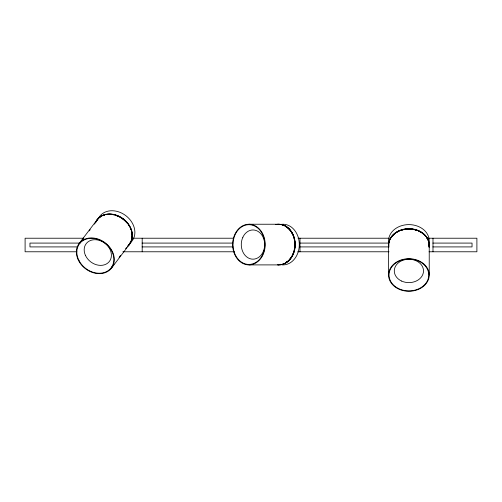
<?xml version="1.0" encoding="UTF-8"?>
<svg xmlns="http://www.w3.org/2000/svg" width="502" height="502" viewBox="0 0 502 502"><rect width="100%" height="100%" fill="white"/><g stroke="black" fill="none" stroke-linecap="round" stroke-linejoin="round"><path stroke-width="0.75" d="M79.134 243.495L97.118 219.769M81.826 240.703L83.683 238.243M89.268 230.876L90.197 229.652M94.382 224.124L96.246 221.671M111.651 267.171L113.979 264.096M119.093 257.344L120.493 255.505M125.607 248.747L126.535 247.524M111.544 268.055L129.522 244.33M248.917 224.237L278.692 224.237M83.928 238.224L25.1 238.224L25.1 251.778L76.869 251.778M132.923 238.224L233.744 238.224M298.062 238.224L389.05 238.224M428.269 238.224L476.9 238.224L476.9 251.778L429.053 251.778M80.125 243.087L29.963 243.087L29.963 246.915L77.779 246.915M142.047 243.087L232.972 243.087M299.6 243.087L388.95 243.087M432.843 243.087L472.037 243.087L472.037 246.915L432.843 246.915M142.047 246.915L232.972 246.915M299.6 246.915L388.95 246.915M122.883 251.778L234.528 251.778M297.68 251.778L389.05 251.778M248.917 264.899L278.692 264.899M432.988 238.224L432.988 251.778M429.229 245.214L429.229 274.989A20.331 16.277 0 0 1 398.732 289.083A20.331 16.277 0 0 1 398.732 260.889A20.331 16.277 0 0 1 429.229 274.989M388.567 245.214L388.567 274.989M299.995 238.224L299.995 251.778M142.191 238.224L142.191 251.778M388.724 247.26A20.331 16.277 0 0 1 408.898 228.937A20.331 16.277 0 0 1 429.066 247.26M392.112 236.417A19.879 15.92 0 0 1 394.403 234.051M397.214 232.068A19.879 15.92 0 0 1 399.322 230.995M401.581 230.148A19.879 15.92 0 0 1 402.755 229.809M407.649 229.063A19.879 15.92 0 0 1 410.147 229.063M412.619 229.307A19.879 15.92 0 0 1 413.843 229.527M415.041 229.809A19.879 15.92 0 0 1 416.214 230.148M418.473 230.995A19.879 15.92 0 0 1 420.582 232.068M422.502 233.342A19.879 15.92 0 0 1 424.215 234.798M424.981 235.589A19.879 15.92 0 0 1 425.683 236.417M426.317 237.277A19.879 15.92 0 0 1 426.882 238.168M428.426 241.964A19.879 15.92 0 0 1 428.62 242.949M429.003 243.934A20.149 16.133 0 0 1 429.003 245.961M388.786 245.961A20.149 16.133 0 0 1 388.786 243.934M388.906 242.924A20.149 16.133 0 0 1 389.734 239.962M390.161 239.008A20.149 16.133 0 0 1 391.24 237.176M391.886 236.304A20.149 16.133 0 0 1 425.909 236.304M426.556 237.176A20.149 16.133 0 0 1 427.629 239.008M428.062 239.962A20.149 16.133 0 0 1 428.884 242.924M429.003 244.204A20.149 16.133 0 0 1 429.003 246.231M388.786 246.231A20.149 16.133 0 0 1 388.786 244.204M388.906 243.194A20.149 16.133 0 0 1 389.106 242.196M389.383 241.205A20.149 16.133 0 0 1 389.734 240.232M390.161 239.278A20.149 16.133 0 0 1 391.24 237.446M391.886 236.574A20.149 16.133 0 0 1 395.105 233.455M396.053 232.784A20.149 16.133 0 0 1 397.051 232.162M400.32 230.619A20.149 16.133 0 0 1 417.476 230.619M419.691 231.598A20.149 16.133 0 0 1 425.909 236.574M426.556 237.446A20.149 16.133 0 0 1 427.629 239.278M428.062 240.232A20.149 16.133 0 0 1 428.689 242.196M388.724 242.924A20.331 16.277 0 0 1 408.898 224.607A20.331 16.277 0 0 1 429.066 242.924M388.724 246.984A20.331 16.277 0 0 1 408.898 228.667A20.331 16.277 0 0 1 429.066 246.984M275.636 224.601A20.331 16.277 90 0 1 294.938 243.294A20.331 16.277 90 0 1 277.669 264.861M285.738 226.584A19.879 15.92 -90 0 1 286.629 227.149M287.489 227.782A19.879 15.92 -90 0 1 289.855 230.079M291.838 232.884A19.879 15.92 -90 0 1 292.396 233.919M293.363 236.103A19.879 15.92 -90 0 1 293.758 237.251M294.592 240.847A19.879 15.92 -90 0 1 294.749 242.077M294.749 247.059A19.879 15.92 -90 0 1 294.592 248.295M293.758 251.885A19.879 15.92 -90 0 1 291.838 256.252M290.564 258.179A19.879 15.92 -90 0 1 289.855 259.063M287.489 261.354A19.879 15.92 -90 0 1 285.738 262.559M280.957 264.29A19.879 15.92 -90 0 1 279.959 264.41M276.935 224.582A20.149 16.133 -90 0 1 280.982 224.582M281.98 224.777A20.149 16.133 -90 0 1 290.721 230.776M291.392 231.723A20.149 16.133 -90 0 1 289.246 260.092M288.443 260.871A20.149 16.133 -90 0 1 285.826 262.803M283.944 263.732A20.149 16.133 -90 0 1 282.971 264.083M281.98 264.359A20.149 16.133 -90 0 1 279.972 264.679M276.665 224.582A20.149 16.133 -90 0 1 280.712 224.582M281.71 224.777A20.149 16.133 -90 0 1 284.628 225.837M285.556 226.339A20.149 16.133 -90 0 1 293.287 235.99M293.689 237.151A20.149 16.133 -90 0 1 292.308 255.367M291.744 256.415A20.149 16.133 -90 0 1 288.97 260.092M288.173 260.871A20.149 16.133 -90 0 1 285.556 262.803M284.628 263.305A20.149 16.133 -90 0 1 282.701 264.083M281.71 264.359A20.149 16.133 -90 0 1 279.702 264.679M279.965 224.601A20.331 16.277 90 0 1 299.267 243.294A20.331 16.277 90 0 1 281.998 264.861M275.912 224.601A20.331 16.277 90 0 1 295.207 243.294A20.331 16.277 90 0 1 277.939 264.861M96.528 220.61A20.331 16.277 37.2 0 1 124.151 219.87A20.331 16.277 37.2 0 1 127.395 246.538M103.243 215.565A19.879 15.92 37.2 0 1 104.234 215.201M107.403 214.492A19.879 15.92 37.2 0 1 111.946 214.511M115.435 215.239A19.879 15.92 37.2 0 1 117.732 216.055M122.086 218.414A19.879 15.92 37.2 0 1 126.736 222.53M131.336 230.801A19.879 15.92 37.2 0 1 131.618 231.899M131.819 232.997A19.879 15.92 37.2 0 1 131.756 238.325M131.524 239.328A19.879 15.92 37.2 0 1 131.223 240.307M130.407 242.152A19.879 15.92 37.2 0 1 129.899 243.018M130.639 242.297A20.149 16.133 37.2 0 1 128.901 244.788M96.848 220.497A20.149 16.133 37.2 0 1 98.072 218.878M98.775 218.15A20.149 16.133 37.2 0 1 101.222 216.287M102.138 215.785A20.149 16.133 37.2 0 1 111.927 214.279M113.107 214.454A20.149 16.133 37.2 0 1 131.229 229.684M131.58 230.788A20.149 16.133 37.2 0 1 131.085 241.374M131.907 233.229A20.149 16.133 37.2 0 1 128.738 245.001M128.035 245.735A20.149 16.133 37.2 0 1 127.27 246.413M96.679 220.711A20.149 16.133 37.2 0 1 98.612 218.364M99.371 217.686A20.149 16.133 37.2 0 1 100.187 217.065M102.941 215.565A20.149 16.133 37.2 0 1 103.945 215.189M106.054 214.643A20.149 16.133 37.2 0 1 111.764 214.492M112.944 214.668A20.149 16.133 37.2 0 1 114.123 214.919M115.297 215.232A20.149 16.133 37.2 0 1 127.552 223.578M128.292 224.57A20.149 16.133 37.2 0 1 129.598 226.64M130.15 227.713A20.149 16.133 37.2 0 1 131.066 229.897M131.417 231.002A20.149 16.133 37.2 0 1 131.7 232.119M98.63 218.044A20.331 16.277 37.2 0 1 125.77 215.622A20.331 16.277 37.2 0 1 130.777 242.403M95.725 222.204A20.331 16.277 37.2 0 1 122.802 218.477A20.331 16.277 37.2 0 1 128.33 245.641M397.898 288.248A19.879 15.92 0 0 0 428.733 275.987A19.879 15.92 0 0 0 400.056 260.733A19.879 15.92 0 0 0 397.898 288.248M401.594 281.057A14.608 11.697 0 0 0 423.506 270.929A14.608 11.697 0 0 0 401.594 260.795A14.608 11.697 0 0 0 401.594 281.057M262.477 255.819A20.331 16.277 -90 0 0 249.94 224.281A20.331 16.277 -90 0 0 234.334 253.61A20.331 16.277 -90 0 0 262.477 255.819M262.176 255.568A19.879 15.92 -90 0 0 249.921 224.727A19.879 15.92 -90 0 0 234.66 253.41A19.879 15.92 -90 0 0 262.176 255.568M242.849 237.264A14.608 11.697 90 0 0 252.977 259.183A14.608 11.697 90 0 0 263.111 237.264A14.608 11.697 90 0 0 242.849 237.264M78.186 259.791A20.331 16.277 37.2 0 0 110.898 268.846A20.331 16.277 37.2 0 0 96.942 238.695A20.331 16.277 37.2 0 0 78.186 259.791M79.096 260.758A19.879 15.92 37.2 0 0 111.187 267.779A19.879 15.92 37.2 0 0 95.744 238.789A19.879 15.92 37.2 0 0 79.096 260.758M85.465 255.424A14.608 11.697 37.2 0 0 108.972 261.931A14.608 11.697 37.2 0 0 98.944 240.263A14.608 11.697 37.2 0 0 85.465 255.424"/></g></svg>
